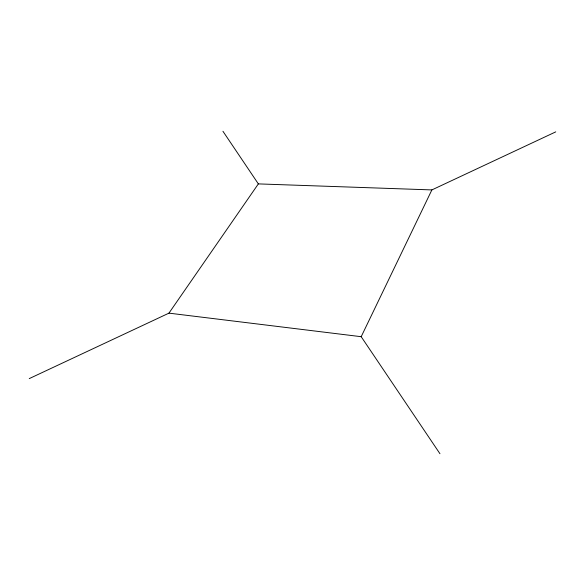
<?xml version="1.0" encoding="UTF-8"?>
<svg xmlns="http://www.w3.org/2000/svg" width="585" height="585" viewBox="0 0 585 585"><rect width="100%" height="100%" fill="white"/><g stroke="black" fill="none" stroke-linecap="round" stroke-linejoin="round"><path stroke-width="0.88" d="M439.957 453.726L361.194 336.697L431.876 189.92L555.75 131.866M29.25 378.612L168.948 313.143L258.358 183.895L431.876 189.92M168.948 313.143L361.194 336.697M222.943 131.274L258.358 183.895"/></g></svg>
